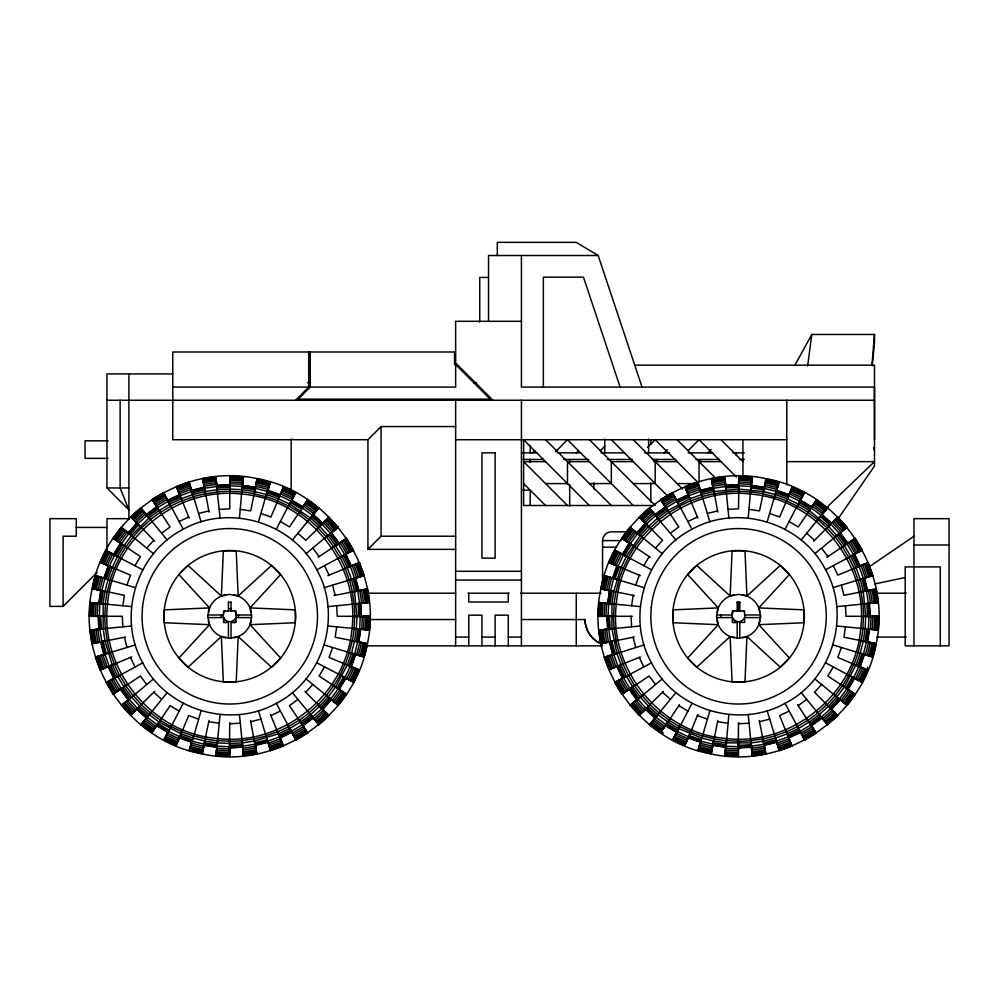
<?xml version="1.0" encoding="UTF-8"?>
<svg xmlns="http://www.w3.org/2000/svg" width="999" height="999" viewBox="0 0 999 999"><rect width="100%" height="100%" fill="white"/><g stroke="black" fill="none" stroke-linecap="round" stroke-linejoin="round"><path stroke-width="1.5" d="M874.487 439.722L874.487 387.088L521.428 387.088L521.428 255.519M794.767 365.497L811.812 334.465L874.487 334.465L874.487 343.231L872.227 365.921M254.945 489.747L242.42 487.887L242.645 485.626L255.382 487.524L257.155 478.646C183.928 462.312 105.057 515.009 92.12 588.911C75.787 662.137 128.484 741.021 202.385 753.945C275.612 770.279 354.483 717.582 367.42 643.681C383.753 570.454 331.056 491.583 257.155 478.646L250.737 510.914L240.297 509.365M713.361 742.844L725.886 744.705L725.661 746.965L712.911 745.067L711.151 753.945C784.377 770.279 863.248 717.582 876.185 643.681C892.519 570.454 839.809 491.583 765.908 478.646C692.682 462.312 613.811 515.009 600.874 588.911C584.54 662.137 637.25 741.021 711.151 753.945L717.806 720.479M725.911 746.003L725.936 744.567M749.063 509.365L759.49 510.914L766.27 479.033L763.698 489.747L751.173 487.887L751.398 485.626L764.148 487.524L764.035 488.399M146.703 684.465L140.422 675.998L113.074 694.268L106.631 682.592L107.405 682.18L113.986 693.156L113.262 693.643M316.795 569.78C342.732 615.709 323.376 679.545 276.286 703.321C230.357 729.258 166.521 709.902 142.745 662.812C116.808 616.883 136.164 553.046 183.254 529.27C229.183 503.334 293.019 522.689 316.795 569.78L353.546 550.137L346.466 538.324L318.094 557.28M655.469 684.465L649.188 675.998L621.84 694.268L614.76 682.454L651.498 662.812C625.561 616.883 644.929 553.046 692.007 529.27C737.949 503.334 801.772 522.689 825.561 569.78C851.498 615.709 832.13 679.545 785.052 703.321C739.11 729.258 675.287 709.902 651.498 662.812M825.561 569.78L862.299 550.137L855.219 538.324L826.847 557.28M113.074 694.268L122.49 687.974L130.032 698.151L121.791 705.469L153.484 678.895M306.056 553.696L337.749 527.122L330.632 533.616L338.211 543.843L346.466 538.324M621.84 694.268L630.094 688.748L637.674 698.975L637.037 699.587L629.358 689.235L630.057 688.698M847.002 543.893L847.701 543.356L840.022 533.004L839.385 533.616L846.965 543.843L855.219 538.324M221.378 596.041L223.326 550.824L236.214 550.824L238.162 596.041L229.77 594.368L221.378 596.041L188.037 565.446L178.921 574.562L209.515 607.904L207.842 616.296L209.515 624.687L178.921 658.029L188.037 667.157L221.378 636.55L229.77 638.224L238.162 636.55L271.503 667.157L280.619 658.029L250.025 624.687L251.698 616.296L250.025 607.904L280.619 574.562L271.503 565.446L238.162 596.041M238.162 636.55L236.214 681.768L229.77 682.08L223.326 681.768L221.378 636.55M730.132 596.041L732.08 550.824L744.979 550.824L746.915 596.041L738.523 594.368L730.132 596.041L696.79 565.446L687.674 574.562L718.269 607.904L716.595 616.296L718.269 624.687L687.674 658.029L696.79 667.157L730.132 636.55L738.523 638.224L746.915 636.55L780.269 667.157L789.385 658.029L758.79 624.687L760.464 616.296L758.79 607.904L789.385 574.562L780.269 565.446L746.915 596.041M746.915 636.55L744.979 681.768L738.523 682.08L732.08 681.768L730.132 636.55M220.092 714.497L216.009 755.968L216.87 747.264L204.096 745.366L202.035 753.558L209.041 720.479M239.448 518.094L243.069 476.898L242.67 485.339L255.444 487.225L257.155 478.646M728.858 714.497L725.237 755.706L725.636 747.264L712.861 745.366L711.151 753.945M748.201 518.094L751.822 476.898L751.423 485.339L764.198 487.225L765.908 478.646M122.84 626.823L122.315 616.296L89.423 616.296L90.097 602.534L131.568 606.618M93.257 603.246L92.645 615.896L91.246 615.896L91.871 603.109L103.172 603.833C104.945 587.3 109.815 571.153 117.545 556.431M95.367 615.946L95.991 603.471L94.181 603.296L93.556 615.946L104.67 616.296L105.282 628.558M99.912 603.771L99.313 616.033L97.19 616.033L97.802 603.558L107.542 604.258C112.462 538.786 176.636 486.113 241.808 494.068C307.28 498.988 359.952 563.161 351.998 628.334C347.078 693.806 282.904 746.478 217.732 738.536C152.26 733.603 99.588 669.43 107.542 604.258M103.184 603.933L103.172 628.771L91.945 630.269L93.831 642.931L95.192 642.657L93.344 630.132M105.444 604.158L104.845 616.196L106.943 616.296M216.009 755.968L217.12 744.705L204.595 742.844L202.385 753.945M220.092 518.094L215.622 476.973L217.058 486.501L229.77 485.876L229.77 475.949L229.77 508.841L219.243 509.365M216.721 752.809L229.37 753.433L229.37 754.819L216.583 754.195L217.295 742.894L204.957 741.058M230.17 479.17L242.819 479.782L242.957 478.396L230.17 477.772L229.77 489.085L217.295 489.697L215.647 477.16L202.897 479.045L203.072 479.907L215.734 478.034M217.245 746.153L229.508 746.753L229.508 748.875L217.033 748.263L217.732 738.536M229.77 493.469L230.032 483.716L242.507 484.34L242.295 486.438L230.032 485.839M229.67 741.221L217.632 740.621L217.407 742.881L229.67 743.481L229.77 739.123M241.808 494.068L241.908 491.97L229.87 491.371M229.42 750.699L216.945 750.087L216.771 751.885L229.42 752.509L229.77 741.395L242.033 740.783L243.469 751.822L255.994 749.962L255.644 748.176L243.294 750.012M242.595 482.517L230.12 481.905L230.12 480.082L242.769 480.706L242.033 491.808L254.171 493.606M229.77 722.527L229.345 756.33L229.77 745.329L242.42 744.705L243.531 755.968L239.448 714.497M242.42 487.887L243.531 476.623M354.096 628.433L354.695 616.395L356.955 616.395L356.356 628.658L351.998 628.334M360.227 616.558L359.628 628.821L361.738 629.033L362.35 616.558L352.597 616.296M363.549 629.12L364.173 616.645L365.984 616.645L365.359 629.295L354.258 628.558L352.46 640.696M366.895 616.695L366.283 629.345L367.669 629.482L368.294 616.695L356.98 616.296L354.533 591.583M327.972 625.973L369.443 630.057L370.117 616.296L337.225 616.296L336.7 605.769M632.305 616.296L598.176 616.296L598.863 602.534L640.322 606.618M600.187 603.096L599.55 615.871L598.676 615.871L599.313 603.009L611.937 603.833L613.761 591.483L621.003 567.619M604.133 615.946L604.745 603.471L602.934 603.296L602.31 615.946L613.436 616.296L614.035 628.558L603.009 629.994L604.87 642.519L606.643 642.17L604.82 629.82M608.678 603.771L608.066 616.033L605.956 616.033L606.568 603.558L616.296 604.258C621.216 538.786 685.389 486.113 750.574 494.068C816.046 498.988 868.705 563.161 860.763 628.334C855.843 693.806 791.67 746.478 726.485 738.536C661.013 733.603 608.354 669.43 616.296 604.258M724.774 755.968L725.886 744.705M725.711 750.087L738.174 750.699L738.174 752.509L725.524 751.885L726.273 740.783L714.123 738.985M738.885 481.905L751.348 482.517L751.523 480.706L738.885 480.082L738.523 491.196L726.273 491.808M750.998 742.894L726.161 742.881L726.485 738.536M738.523 493.469L738.636 489.11L763.348 491.533M738.261 746.753L725.998 746.153L725.798 748.263L738.261 748.875L738.523 739.123M750.574 494.068L751.26 484.34L738.798 483.716L738.798 485.839L751.048 486.438M738.136 753.433L725.486 752.809L725.349 754.195L738.136 754.819L738.523 743.506M750.998 489.697L751.71 478.396L738.923 477.772L738.923 479.17L751.573 479.782M738.461 746.715L738.523 747.589L751.398 746.965L751.248 746.091L738.523 746.715L738.099 756.33L738.523 722.527M751.31 486.501L752.284 476.623M865.122 628.658L865.721 616.395L863.448 616.395L862.861 628.433L860.763 628.334M868.993 616.558L868.381 628.821L870.491 629.033L871.103 616.558L861.35 616.296M872.314 629.12L872.926 616.645L874.737 616.645L874.125 629.295L863.024 628.558L861.225 640.696M877.509 616.72L876.872 629.495L877.746 629.582L878.383 616.72L865.733 616.296L863.298 591.583M836.737 625.973L878.196 630.057L878.87 616.296L845.978 616.296L845.466 605.769M229.77 756.643L229.77 747.889L242.67 747.264L243.531 755.968M142.745 569.78L106.069 550.661L113.711 554.258L120.355 543.181L113.074 538.324L121.279 527.26L153.484 553.696M306.056 678.895L338.261 705.331L346.466 694.268L339.185 689.41L345.829 678.333L353.471 681.93L316.795 662.812M650.199 557.28L621.84 538.324L630.044 527.26L662.25 553.696M831.58 709.352L837.774 715.534L831.58 709.352L840.259 699.775L847.015 705.331L855.219 694.268L827.871 675.998L833.291 666.945M154.658 541.183L131.056 516.97L138.536 525.062L130.032 534.44L121.279 527.26M338.261 705.331L330.582 699.038M647.29 525.062L638.786 534.44L630.044 527.26M847.015 705.331L838.273 698.151L829.769 707.529M871.915 365.422L874.487 334.465M725.237 755.519L725.324 754.645L738.111 755.269L738.111 756.143L725.237 755.706M255.382 487.524L255.282 488.399L242.62 486.513M712.911 745.067L713.024 744.193L725.674 746.078M807.629 366.034L811.812 334.465M99.987 603.446L101.861 590.859L100.999 590.684L99.101 603.421L101.361 603.646L103.222 591.121L92.507 588.561L124.376 595.329L122.84 605.769M105.282 604.033L107.08 591.895L96.241 589.373L99.313 577.097L101.061 577.622L98.027 589.735M336.7 626.823L335.164 637.262L367.42 643.681L364.073 657.042L324.2 644.942M356.368 628.771L354.533 641.108L366.858 643.993M356.318 641.47L358.179 628.945L369.443 630.057M357.679 641.745L359.553 629.145L360.439 629.17L358.541 641.907L367.42 643.681M607.867 603.421L609.752 590.684L610.626 590.784L608.741 603.446L598.863 602.534M614.035 604.033L615.834 591.895L605.007 589.373L608.079 577.097L609.815 577.622L606.78 589.735M631.593 605.769L633.141 595.329M845.466 626.823L843.918 637.262L876.185 643.681L872.839 657.042L832.966 644.942M865.122 628.771L863.298 641.108L875.611 643.993L872.477 656.493L871.64 656.231L874.749 643.818M865.072 641.47L866.932 628.945L878.196 630.057M866.445 641.745L868.306 629.145L869.192 629.17L867.307 641.907L876.185 643.681M203.209 748.039L202.847 749.824L190.572 746.753L191.096 745.004L203.209 748.039L205.369 738.985L217.507 740.783M205.806 736.763L204.857 741.021L192.944 738.036M255.482 488.399L255.894 486.326L268.007 489.36L267.382 491.383L255.482 488.399L253.734 495.829M257.292 480.069L257.467 479.22L269.967 482.342L269.705 483.179L257.292 480.069L254.583 491.533L242.245 489.697M711.001 752.522L710.838 753.383L698.338 750.249L698.588 749.412L711.001 752.522L713.711 741.058L726.061 742.894M712.824 744.193L712.412 746.278L700.299 743.244L700.911 741.221L712.824 744.193L714.572 736.763M762.487 495.829L763.448 491.57L775.349 494.555M765.097 484.552L765.446 482.767L777.734 485.851L777.21 487.587L765.097 484.552L762.936 493.606L750.786 491.808M189.023 750.599L192.32 739.772L180.394 735.501L175.787 745.504L179.408 737.874L191.571 742.232L189.535 750.424L201.124 710.726M260.964 513.474L270.891 517.02L283.753 487.087L279.146 497.09L267.22 492.832L267.882 490.659L280.02 494.992L279.745 495.829M709.889 710.726L698.289 750.424L700.324 742.232L688.174 737.874L684.54 745.504L689.148 735.501L701.073 739.772L700.411 741.945L688.286 737.599L688.561 736.763M787.911 497.09L775.986 492.832L778.77 482.167L767.17 521.865M131.631 656.942L100.1 670.004L95.467 657.042L135.34 644.942M324.2 587.649L364.073 575.561L359.44 562.587L327.909 575.649M832.966 587.649L872.839 575.561L868.193 562.587L860.114 565.933L854.582 554.258L862.299 550.137M100.1 670.004L109.278 666.208L114.723 677.709L113.973 678.184L108.466 666.545L109.253 666.146M353.546 550.137L343.556 555.469L348.976 566.92L359.44 562.587M833.291 565.646L837.799 575.174L868.193 562.587M258.416 521.865L270.005 482.167L267.969 490.372L280.132 494.717L283.479 486.638M779.27 481.993L776.735 490.372L788.885 494.717L792.519 487.087L779.645 517.02L769.717 513.474M92.12 588.911L95.467 575.561L135.34 587.649M96.653 576.361L93.544 588.773L92.695 588.598L95.817 576.098L110.202 580.132L107.268 591.82L109.303 592.332M104.858 578.683L101.873 590.584L99.8 590.172L102.822 578.059L112.238 580.644M189.835 749.412L202.248 752.522L202.073 753.383L189.573 750.249L192.844 738.024L181.094 733.828L159.091 722.065M192.158 741.221L204.058 744.193L203.646 746.278L191.533 743.244L194.118 733.828M265.422 498.763L266.596 494.555L254.683 491.57M268.444 487.587L256.331 484.552L256.693 482.767L268.968 485.851L266.084 496.59L277.647 500.724L282.218 490.584L293.669 496.003L288.736 505.969L299.263 512.287L303.646 506.206L313.674 513.648L312.325 515.284L302.472 507.967M267.22 492.832L270.517 481.993M351.511 653.121L354.495 641.208L352.272 640.771L349.338 652.459L347.302 651.947M357.667 642.007L354.682 653.92L356.718 654.532L359.74 642.419L350.237 640.259M358.479 654.969L361.513 642.856L363.299 643.219L360.227 655.494L349.475 652.609L345.342 664.173L355.482 668.743L350.062 680.194L348.464 679.345L353.796 668.056M365.996 643.818L362.887 656.231L363.723 656.493M634.34 595.566L600.874 588.911L604.22 575.561L644.093 587.649M605.419 576.361L602.31 588.773L601.448 588.598L604.582 576.098L616.795 579.37M613.611 578.683L610.626 590.584L608.553 590.172L611.588 578.059L620.991 580.644M618.955 580.132L616.033 591.82L618.069 592.332M697.789 750.599L701.073 739.772M699.849 745.004L711.962 748.039L711.613 749.824L699.325 746.753L702.222 736.001L690.659 731.867L686.076 742.007L674.625 736.588L675.486 734.989L686.775 740.334M678.658 728.521L701.598 738.024L702.871 733.828M774.188 498.763L776.76 489.36L764.647 486.326L764.235 488.399L776.148 491.383M778.471 483.179L766.058 480.069L766.221 479.22L778.721 482.342L775.461 494.567L787.212 498.763L792.432 487.25L804.083 492.757L803.671 493.531L792.095 488.061M858.104 652.459L861.026 640.771L863.261 641.208L860.276 653.121L856.068 651.947M866.433 642.007L863.448 653.92L865.471 654.532L868.506 642.419L858.99 640.259M867.244 654.969L870.279 642.856L872.052 643.219L868.98 655.494L858.241 652.609L854.108 664.173M140.01 510.614L140.734 507.804L167.17 540.009M292.37 692.582L318.806 724.787L329.008 715.534L304.882 691.408M675.923 540.009L649.362 508.316L655.044 514.572L665.421 506.88L660.551 499.6L678.833 526.948L670.366 533.229M801.136 692.582L827.559 724.787L837.774 715.534M130.532 517.057L140.734 507.804L146.291 514.572L156.656 506.88L152.323 499.625L170.067 526.948L161.601 533.229M318.806 724.787L311.626 716.033L301.448 723.576M655.469 548.126L662.549 540.309L639.285 517.057L649.5 507.804M827.559 724.787L820.379 716.033L810.214 723.576L815.971 732.966L797.539 704.62M191.658 741.945L179.52 737.599L179.795 736.763L191.845 741.083M788.498 495.829L792.232 486.638M95.467 575.561L104.133 578.184L108.466 566.046L100.562 562.312L130.494 575.174L126.948 585.102M104.133 578.184L104.982 578.371L109.278 566.383M110.564 566.92L106.294 578.846L104.982 578.371M110.065 579.982L114.198 568.419M332.592 647.489L329.046 657.417L359.44 670.004L353.546 682.454M347.302 664.972L351.498 653.221M364.073 657.042L353.246 653.746L348.976 665.671L359.44 670.004M354.558 654.22L350.262 666.208L351.074 666.545L355.407 654.407L353.246 653.746M604.22 575.561L612.887 578.184L617.232 566.046L618.069 566.321M612.887 578.184L613.748 578.371L618.031 566.383M618.818 579.982L622.951 568.419L612.824 563.848L618.231 552.397L619.83 553.259L614.497 564.535M635.701 585.102L639.26 575.174M841.358 647.489L837.799 657.417L867.744 670.279L858.99 666.271L863.311 654.22L864.172 654.407L859.827 666.545M860.264 653.221L856.056 664.972L867.569 670.204L862.299 682.454L825.561 662.812M857.729 665.671L862 653.746L872.839 657.042M193.456 736.001L181.893 731.867L177.322 742.007L165.871 736.588L170.804 726.623L160.277 720.304L153.796 729.357L143.631 721.815L144.78 720.416L154.808 727.846M181.006 733.766L182.767 729.769M179.52 737.599L188.649 715.571L198.576 719.118M689.76 733.766L691.52 729.769M688.286 737.599L697.876 714.435M788.698 495.866L789.51 493.918L800.786 499.25L799.799 501.123L788.698 495.866L785.526 502.822M827.484 508.366L828.72 505.506L874.487 461.65L786.775 461.65M183.254 703.321L164.136 739.997L167.732 732.354L156.656 725.711L151.611 732.492L158.092 723.576L168.943 730.082L167.882 732.092L156.831 725.461L157.255 724.7M301.448 509.015L290.597 502.509L291.658 500.499L302.709 507.13L302.285 507.892M692.007 703.321L672.901 739.997L677.709 730.082L666.845 723.576M800.062 501.311L800.424 500.499L811.475 507.13L811.038 507.892L800.062 501.311L799.35 502.509L810.214 509.015L816.683 500.099L798.226 526.948L789.185 521.528M125.587 637.025L92.12 643.681L90.097 630.057L131.568 625.973M327.972 606.618L369.443 602.534L367.42 588.911L333.953 595.566M634.34 637.025L600.874 643.681L598.863 630.057L640.322 625.973M836.737 606.618L878.196 602.534L876.185 588.911L843.918 595.329L841.358 585.102M92.12 643.681L103.222 641.47L106.294 653.746L95.467 657.042M357.692 590.921L358.541 590.684L355.407 578.184L354.595 578.508L357.679 590.859L367.42 588.911M600.874 643.681L610.614 641.745L613.711 654.095L604.645 657.354L644.093 644.942M872.839 575.561L862 578.846L865.072 591.121L876.185 588.911M276.286 529.27L295.404 492.594L291.808 500.237L302.884 506.88L307.742 499.6L289.473 526.948L280.419 521.528M672.364 740.072L676.498 732.354L665.421 725.711L660.376 732.492L663.448 732.879M785.052 529.27L804.158 492.594L800.561 500.237L811.638 506.88L816.508 499.6M100.1 562.587L105.994 550.137M101.536 562.724L107.005 551.161L106.231 550.736L100.724 562.387L114.398 568.394L119.555 557.504L121.453 558.391M111.076 553.259L105.744 564.535L104.058 563.848L109.478 552.397L119.443 557.33L125.762 546.803M109.341 566.133L114.585 555.032L112.725 554.033L107.392 565.322L116.296 569.293M163.611 740.072L168.943 730.082M171.865 724.612L170.979 726.51L181.868 731.668M276.773 502.822L277.672 500.924L288.561 506.081L289.635 504.07L278.534 498.826M287.675 507.979L288.561 506.081M290.597 502.509L295.929 492.519M347.24 665.059L335.539 686.975M344.955 677.559L350.199 666.47L352.147 667.27L346.815 678.558L338.087 674.2M352.535 681.443L358.004 669.867L358.816 670.204L353.309 681.855L339.985 675.087L345.142 664.198L343.244 663.299M640.384 575.649L608.866 562.587L614.76 550.137L651.498 569.78M615.771 551.161L610.289 562.724L609.49 562.387L614.997 550.736L626.336 556.331L640.147 535.689L643.581 538.374M623.351 555.032L618.106 566.133L616.146 565.322L621.49 554.033L630.207 558.391M621.066 567.532L626.311 556.431M628.309 557.504L623.151 568.394L625.049 569.293M673.388 739.06L684.952 744.53L684.627 745.341L672.976 739.834L678.558 728.483L667.856 722.065L661.238 731.256L650.961 723.626L651.847 722.552L662.012 730.094M677.26 731.48L688.361 736.725L687.549 738.673L676.261 733.341L680.631 724.612M796.428 507.979L798.401 504.07L787.299 498.826M801.573 497.602L790.284 492.27L790.983 490.584L802.434 496.003L797.502 505.969L808.029 512.287L814.497 503.234L824.674 510.776L823.513 512.187L813.486 504.745M799.35 502.509L804.694 492.519M850.748 676.161L848.75 675.087L853.895 664.198L855.993 665.059L844.305 686.975M858.953 666.47L853.708 677.559L855.569 678.558L860.913 667.27L852.01 663.299M857.229 679.345L862.562 668.056L864.235 668.743L858.828 680.194L848.85 675.262L842.544 685.801L851.585 692.27L844.043 702.434L842.644 701.286L850.074 691.258M866.757 669.867L861.288 681.443L862.062 681.855M176.061 745.966L179.408 737.874M684.814 745.966L688.174 737.874M151.798 499.6L163.611 492.519L183.254 529.27M276.286 703.321L295.929 740.072L307.742 732.991L289.473 705.644L297.939 699.362M660.551 499.6L672.364 492.519L692.007 529.27M785.052 703.321L804.694 740.072L816.508 732.991M189.123 518.156L176.573 486.75L180.394 497.09L168.943 502.509L163.611 492.519M295.929 740.072L290.597 730.082L279.146 735.501M689.148 497.09L677.709 502.509L672.364 492.519M804.694 740.072L799.35 730.082L787.911 735.501L791.72 745.841L779.645 715.571L789.185 711.063M676.985 731.28L666.071 724.737L665.584 725.461L676.635 732.092M121.366 543.781L120.604 543.356L113.973 554.408L115.984 555.469L122.49 544.617M114.785 554.757L121.329 543.843L113.074 538.324M117.582 556.331L124.001 545.616L114.81 539.01L122.44 528.721L123.514 529.607L115.971 539.785M135.002 565.646L140.422 556.593L120.604 543.356M324.538 666.945L319.118 675.998L338.936 689.235L345.567 678.184L353.471 681.93M340.097 675.262L333.778 685.801L342.832 692.27L335.289 702.434L333.878 701.286L341.321 691.258M338.211 688.748L344.755 677.834L345.567 678.184M614.76 550.137L622.739 554.408L629.358 543.356L621.84 538.324M622.739 554.408L623.538 554.757L630.094 543.843L629.358 543.356M631.243 544.617L624.737 555.469L623.538 554.757M628.209 557.33L634.515 546.803M643.768 565.646L649.188 556.593M862.299 682.454L852.322 677.122L845.816 687.974L855.219 694.268M846.965 688.748L853.521 677.834L854.32 678.184L847.701 689.235L846.927 688.811M156.831 725.461L170.067 705.644L179.121 711.063M298.014 514.173L307.742 499.6M665.834 724.625L664.66 726.385L654.632 718.943L655.968 717.307L665.834 724.625L670.292 718.418M679.507 704.62L660.551 732.991L649.5 724.787L675.923 692.582M838.161 518.706L874.487 466.034L874.487 365.159L634.727 365.159M138.536 707.529L147.914 716.033L146.478 717.794L136.925 709.14L130.444 715.009L154.658 691.408M297.939 533.229L305.756 540.309L329.096 517.582L321.004 525.062L311.626 516.558L313.062 514.797L322.615 523.451L322.04 524.125M663.411 691.408L639.21 715.009L647.29 707.529L656.68 716.033L655.232 717.794L645.691 709.14L646.266 708.466M829.769 525.062L820.379 516.558L821.827 514.797L831.368 523.451L830.793 524.125M89.423 616.296L100.749 616.296L101.361 628.945L90.097 630.057M360.189 616.371L361.064 616.296L360.439 603.421L359.565 603.583L360.189 616.296L370.117 616.296M598.176 616.296L609.502 616.296L610.127 628.945L598.863 630.057M868.943 616.371L878.87 616.296M167.17 692.582L141.259 724.812L146.291 718.019L136.713 709.352L130.532 715.534M313.249 514.572L318.806 507.804L313.249 514.572L322.827 523.239L329.008 517.057M649.5 724.787L655.044 718.019L645.479 709.352L639.285 715.534M125.662 531.306L118.219 541.333L116.708 540.322L124.251 530.157L133.067 536.938L141.309 527.847L133.704 519.73L143.082 511.226L144.231 512.624L134.99 521.016M121.441 543.593L128.759 533.741L127.123 532.392L119.68 542.42L127.647 548.064M133.142 537.125L125.961 546.803L124.076 545.541L131.381 535.689L134.828 538.374M140.734 724.787L149.063 714.635L139.823 706.243L130.582 714.884L121.928 705.344L122.602 704.782L131.206 714.273M147.215 717.307L157.068 724.625L155.894 726.385L145.866 718.943L150.412 712.999L141.309 704.757M159.016 721.99L149.163 714.685L151.848 711.238M161.526 718.418L160.277 720.104L150.599 712.924M307.692 521.353L308.941 519.667L299.263 512.487M314.76 512.187L304.732 504.745L305.744 503.234L315.909 510.776L309.128 519.592L318.231 527.847L326.336 520.229L334.84 529.607L333.441 530.769L325.05 521.515M311.626 516.558L318.806 507.804M326.398 695.466L333.579 685.789L331.893 684.54M306.631 732.08L295.654 738.661L296.066 739.435L307.118 732.816L300.449 722.065C314.185 712.712 326.136 700.811 335.464 687.05M330.781 698.85L338.099 688.998L339.86 690.172L332.417 700.199L324.712 694.218M336.026 702.984L343.569 692.819L344.73 693.593L337.1 703.87L328.109 697.002M623.214 538.736L630.831 528.459L630.157 527.897L622.477 538.249L634.715 546.803L641.895 537.125M634.415 531.306L626.972 541.333L625.474 540.322L633.016 530.157L641.833 536.938L650.074 527.847L640.859 518.056L650.337 509.465L657.829 517.957L667.856 510.526L661.176 499.787L672.227 493.156L672.652 493.931L661.663 500.511M630.207 543.593L637.512 533.741L635.876 532.392L628.446 542.42L636.4 548.064M650.024 724.812L656.68 716.033M653.546 720.416L663.573 727.846L662.562 729.357L652.384 721.815L659.165 712.999L650.074 704.757L641.957 712.362L633.453 702.984L634.865 701.835L643.244 711.076M660.614 711.238L659.365 712.924L669.043 720.104L667.782 721.99L657.916 714.685M806.767 514.173L808.016 512.487L817.694 519.667L826.098 508.966L815.821 501.336L815.047 502.497L825.211 510.039M816.445 521.353L822.427 513.648L812.399 506.206L811.225 507.967L821.091 515.284M660.376 732.492L666.071 724.737M821.265 515.484L827.559 507.804L801.136 540.009M835.164 695.466L842.344 685.789L840.659 684.54M836.912 696.902L844.23 687.05M839.547 698.85L846.852 688.998L848.613 690.172L841.183 700.199L833.478 694.218M846.228 704.133L853.845 693.855L854.582 694.342L846.902 704.695L836.862 697.002L828.483 706.243L836.2 714.535L826.722 723.126L817.894 712.999L808.029 720.304L813.91 729.745L803.046 736.263L802.197 734.652L812.899 728.234M151.798 732.991L156.656 725.711M176.061 486.638L189.023 481.993L201.124 521.865M258.416 710.726L270.517 750.599L283.479 745.966L270.417 714.435M697.876 518.156L684.814 486.638L697.789 481.993L709.889 521.865M767.17 710.726L779.27 750.599L792.232 745.966M209.041 512.112L202.872 478.871L204.595 489.747L192.32 492.832L189.023 481.993M270.517 750.599L267.22 739.772L254.945 742.844M717.806 512.112L711.625 478.871L713.361 489.747L701.073 492.832L697.789 481.993M779.27 750.599L776.385 741.096M292.37 540.009L313.062 514.797M224.862 610.864L224.213 611.638A6.581 6.581 0 0 0 223.489 613.199M732.966 611.638L733.616 610.864M136.925 709.14L137.5 708.466L146.978 717.07M137.6 524.025L136.925 523.451L128.272 533.004L128.996 533.503L137.55 524.075M131.431 535.589L149.001 518.044M146.703 548.126L153.784 540.309M305.756 692.282L312.837 684.465M318.231 704.757L326.473 695.654M321.004 707.529L329.508 698.151L331.268 699.587L322.615 709.14L329.008 715.534M321.99 708.516L330.544 699.088M646.353 524.025L645.691 523.451L637.037 533.004L637.762 533.503L646.303 524.075L639.285 517.057M640.197 535.589L648.576 526.348M821.59 684.465L814.51 692.282L831.368 709.14L840.022 699.587L814.809 678.895M826.985 704.757L835.226 695.654M837.249 715.621L830.756 708.516L839.297 699.088M63.112 606.381L63.112 536.213L76.261 536.213L76.261 518.668L49.95 518.668L49.95 606.381L63.112 606.381L97.103 572.39M295.554 400.249L308.716 387.088L308.716 351.998M455.644 351.998L172.752 351.998L172.752 439.722L367.919 439.722L381.081 426.561L455.644 426.561M137.338 708.353L135.839 709.852L127.46 700.599L129.096 699.263L137.338 708.353L142.919 703.146M455.644 549.363L367.919 549.363L381.081 536.213L381.081 426.561M532.392 452.872L534.59 450.686M555.419 451.785L567.482 439.722L633.266 505.506M576.248 452.872L578.446 450.686M600.374 450.686L604.757 446.303M647.527 447.39L655.194 439.722L697.964 482.48M657.392 459.453L655.194 461.65L655.194 483.578L633.266 483.578M663.973 452.872L667.257 449.587M688.086 450.686L699.05 439.722L736.338 476.998M701.248 459.453L699.05 461.65L699.05 482.117M707.829 452.872L711.113 449.587M813.648 541.183L837.774 517.057L847.015 527.26L814.809 553.696M830.968 524.238L832.454 522.739L840.846 531.992L839.21 533.329L830.968 524.238L825.374 529.445M835.776 519.617L836.762 518.631L845.354 528.109L844.28 528.995L835.776 519.617L828.483 526.348L809.277 510.601M128.908 698.975L128.272 699.587L120.604 689.235L121.291 688.698L128.908 698.975L130.032 698.151M600.874 588.911L611.987 591.121L610.127 603.646L608.741 603.446M338.261 527.26L331.493 532.817L339.185 543.181L346.441 538.848M662.25 678.895L630.556 705.469L636.8 699.775L629.108 689.41L621.853 693.743M847.015 527.26L840.259 532.817L847.951 543.181L855.206 538.848M141.284 509.14L131.793 517.732L131.181 517.107L140.722 508.454L149.063 517.957L159.091 510.526M146.803 515.621L137.712 523.863L136.214 522.365L145.467 513.986L151.848 521.353M150.437 519.792L141.508 527.897L142.919 529.445M126.099 701.835L134.49 711.076L133.204 712.362L124.7 702.984L133.067 695.654L125.762 685.801L116.321 691.683L109.803 680.819L111.413 679.957L117.832 690.671M134.828 694.218L133.267 695.629L141.371 704.557L139.76 706.156L131.518 697.065M316.621 529.445L318.169 528.034L326.273 536.962L328.022 535.526L319.78 526.436M324.712 538.374L332.08 531.992L323.701 522.739L322.202 524.238L330.444 533.329M336.938 527.809L328.334 518.319L328.958 517.707L337.612 527.247L328.109 535.589L335.539 545.616L345.167 539.672L351.748 550.649L350.524 551.298L344.006 540.447M310.539 714.547L309.103 712.799L318.032 704.707L328.359 715.484L318.818 724.138L318.256 723.463L327.747 714.859M321.828 708.728L312.737 716.97L314.073 718.606L323.326 710.227L316.621 703.146M315.309 719.967L324.55 711.575L325.836 712.861L316.458 721.365L309.128 712.999L299.263 720.304M641.845 519.043L651.223 510.539M655.569 515.621L646.465 523.863L644.967 522.365L654.22 513.986L660.614 521.353M650.274 527.897L659.203 519.792L657.767 518.044L648.663 526.286L651.673 529.445M630.044 705.331L638.786 698.151L631.243 687.974M837.774 517.057L830.756 524.075L821.315 515.521M632.779 703.596L641.283 712.986L640.297 713.973L631.705 704.482L640.197 697.002L632.754 686.975L623.126 692.931L616.545 681.942L628.209 675.262L622.951 664.173L612.549 668.094L608.279 656.181L610.027 655.644L614.223 667.407M637.849 699.263L646.091 708.353L644.592 709.852L636.213 700.599L643.581 694.218M651.673 703.146L650.124 704.557L642.032 695.629M833.478 538.374L836.787 535.526L844.305 545.616M842.194 530.769L833.815 521.515L835.102 520.229L843.606 529.607L835.226 536.938L842.544 546.803L853.933 539.672L860.514 550.649L850.723 556.331L856.056 567.619L867.894 563.161L872.239 575.299L871.403 575.549L867.082 563.498M845.816 544.617L838.273 534.44L846.503 527.122M826.785 704.707L817.856 712.799L816.445 711.238M819.292 714.547L828.396 706.305M830.594 708.728L821.49 716.97L822.839 718.606L832.092 710.227L825.374 703.146M825.836 722.052L835.214 713.548M837.849 517.582L831.58 523.239L822.015 514.572L827.559 507.804M711.151 478.646L724.774 476.623L728.858 518.094M748.201 714.497L752.284 755.968L765.908 753.945L759.252 720.479M202.385 478.646L216.009 476.623M727.996 509.365L738.523 508.841L738.96 476.261L738.523 487.275L725.886 487.887L724.774 476.623M752.284 755.968L751.173 744.705L738.523 745.329M338.249 543.893L338.936 543.356L331.268 533.004M140.597 508.316L146.478 514.797L156.831 507.13L157.367 507.817M146.478 514.797L147.09 515.434L157.318 507.854M150.412 519.592L160.277 512.287L154.383 502.847L165.247 496.328L166.109 497.939L155.394 504.358M330.632 533.616L329.508 534.44L337.05 544.617M302.709 725.461L313.062 717.794L312.45 717.157L302.222 724.737L307.742 732.991M661.088 499.625L665.584 507.13L655.232 514.797L656.68 516.558L666.845 509.015M655.844 515.434L666.071 507.854M659.165 519.592L669.03 512.287M838.273 534.44L839.385 533.616M798.226 705.644L806.692 699.362M809.202 722.065L819.23 714.635M810.988 724.737L821.215 717.157L821.827 717.794L811.475 725.461L810.926 724.774M869.093 566.908L913.96 536.213M125.849 685.614L123.963 686.875L117.645 676.348L119.643 675.274L125.849 685.614L127.647 684.54M338.386 544.03L340.147 542.857L346.566 553.571L344.705 554.57L338.386 544.03L331.893 548.064M629.907 688.561L628.146 689.735L621.728 679.02L623.601 678.021L629.907 688.561L636.4 684.54M344.817 554.882L345.567 554.408L351.074 566.046L350.287 566.445L344.817 554.882L343.556 555.469M853.583 554.882L854.32 554.408L859.827 566.046L859.04 566.445L853.583 554.882L852.322 555.469L857.729 566.92M608.866 562.587L619.33 566.92L615.059 578.846L613.748 578.371M353.072 549.9L345.829 554.258L351.348 565.933L359.315 563.099M614.76 682.454L622.477 678.333L616.945 666.658L608.99 669.492L640.384 656.942M163.886 493.931L152.909 500.511L152.422 499.787L163.474 493.156L169.805 504.108L181.094 498.763M168.044 501.361L157.505 507.679L156.331 505.919L167.045 499.5L171.865 507.979M159.191 510.489L169.718 504.17M170.792 506.181L160.452 512.375L161.526 514.173M109.016 681.293L115.534 692.157L114.373 692.931L107.792 681.942L117.582 676.261L112.238 664.972L101.636 668.943L97.328 656.892L98.664 656.48L102.922 668.406M114.835 678.021L121.154 688.561L119.393 689.735L112.974 679.02L121.453 674.2M338.087 558.391L339.897 557.317L333.691 546.977M348.127 552.634L341.708 541.92L343.219 540.909L349.737 551.773L340.097 557.33L345.342 568.419L355.744 564.497L360.015 576.423L358.279 576.947L354.071 565.197M288.748 726.423L299.088 720.217L300.349 722.115L289.822 728.421L287.675 724.612M674.862 497.939L664.16 504.358L663.149 502.847L674.013 496.328L679.557 505.969L690.659 500.724M302.035 724.912L291.496 731.231L292.495 733.091L303.209 726.673L298.014 718.418M666.271 507.679L676.798 501.361L675.799 499.5L665.097 505.919L670.292 514.173M293.431 734.652L304.146 728.234L305.157 729.745L294.293 736.263L288.736 726.623L277.647 731.867M615.234 682.692L624.737 677.122L619.33 665.671L608.99 669.492L604.22 657.042M628.408 675.274L634.602 685.614L632.717 686.875L626.41 676.348L630.207 674.2M840.659 548.064L842.457 546.977L848.651 557.317M846.852 558.391L855.331 553.571L848.913 542.857L847.152 544.03L853.458 554.57M853.546 554.82L861.825 549.9M809.103 722.115L798.576 728.421L797.502 726.423L807.841 720.217L806.767 718.418M800.261 731.231L810.788 724.912L811.962 726.673L801.26 733.091L796.428 724.612M804.407 738.661L815.384 732.08L815.871 732.816L804.819 739.435L798.501 728.483C783.765 736.201 767.632 741.121 751.098 742.869M113.099 693.743L120.355 689.41L128.047 699.775L121.279 705.331M110.564 665.671L115.984 677.122L106.468 682.692L142.745 662.812M167.882 500.499L179.52 494.992L179.92 495.779M168.356 501.248L179.857 495.804M170.804 505.969L181.893 500.724L177.972 490.322L189.897 486.051L190.422 487.787L178.659 491.995M179.121 521.528L188.649 517.02M688.686 495.779L688.286 494.992L676.635 500.499L677.11 501.248L688.623 495.804L684.814 486.638M270.891 715.571L280.419 711.063M687.874 521.528L697.414 517.02M289.735 728.483L278.446 733.828L282.904 745.666L270.766 749.999L270.517 749.163L282.567 744.854M279.683 736.787L291.184 731.343L291.658 732.092L280.02 737.599L283.479 745.966M797.502 726.623L786.4 731.867L790.334 742.282L778.408 746.54L777.884 744.804L789.635 740.596M799.949 731.343L788.436 736.787L788.773 737.599L800.424 732.092M109.141 665.983L107.18 666.783L102.984 655.032L105.007 654.42L109.141 665.983L116.296 663.299M859.152 566.62L861.113 565.809L865.321 577.559L863.298 578.171L859.152 566.62L852.01 569.293M106.294 653.746L104.133 654.407L100.999 641.907L101.848 641.67M862 578.846L864.172 578.184L867.307 590.684L866.458 590.921M344.755 677.834L343.556 677.122L337.05 687.974L346.466 694.268M95.892 657.354L103.834 654.495L100.699 641.97L92.345 643.194M364.073 575.561L355.706 578.096L358.841 590.621L367.195 589.398M604.645 657.354L612.599 654.495L609.465 641.97L601.098 643.194M872.414 575.237L864.46 578.096L867.594 590.621L875.961 589.398M189.023 483.429L176.973 487.737L176.636 486.925L188.774 482.592L192.844 494.567L204.957 491.533M191.646 491.533L180.095 495.666L179.283 493.718L191.034 489.51L194.118 498.763M181.194 498.751L192.745 494.617L193.406 496.79L182.055 500.849L182.767 502.822M101.261 655.644L105.469 667.407L103.796 668.094L99.525 656.181L110.065 652.609L107.08 640.696L96.104 642.519L94.243 629.994L96.054 629.82L97.89 642.17M112.238 651.947L110.265 652.659L114.323 664.01L112.225 664.872L105.007 641.108L103.197 628.87M343.244 569.293L345.217 568.581L349.275 579.932L351.448 579.27L347.315 567.719M347.302 580.644L356.556 577.559L352.36 565.809L350.399 566.62L354.533 578.171M360.876 576.111L356.618 564.185L357.904 563.648L362.212 575.699L351.498 579.37L354.533 591.483L365.709 589.66L367.595 602.322L366.196 602.459L364.348 589.934M363.648 575.237L353.246 578.846L356.318 591.121M686.413 489.448L698.338 485.189L697.939 483.853L685.888 488.161L689.847 498.763L667.956 510.489L669.218 512.375L679.557 506.181L680.631 507.979M699.175 487.787L687.424 491.995L686.725 490.322L698.651 486.051L702.222 496.59L714.123 493.606L712.299 482.629L724.824 480.769L724.999 482.579L712.662 484.415M688.848 495.666L700.411 491.533L699.787 489.51L688.036 493.718L691.52 502.822M702.172 496.79L690.821 500.849L689.947 498.751L701.51 494.617L702.871 498.763M279.445 736.925L267.894 741.058L268.506 743.081L280.257 738.885L276.773 729.769M269.118 744.804L280.881 740.596L281.568 742.282L269.643 746.54L266.084 736.001L254.171 738.985M605.656 657.042L609.977 669.093L609.165 669.43L604.82 657.292L616.795 653.221L611.962 628.87L616.296 628.334M613.761 654.42L617.894 665.983L615.946 666.783L611.738 655.032L620.991 651.947M625.049 663.299L623.076 664.01L619.018 652.659M856.068 580.644L860.214 579.27L856.081 567.719L853.983 568.581L858.041 579.932M867.032 576.947L862.836 565.197L864.51 564.497L868.78 576.423L858.241 579.982L861.225 591.895L872.189 590.072L874.05 602.597L872.239 602.772L870.416 590.421M774.887 735.813L786.238 731.743L785.526 729.769M776.648 741.058L788.211 736.925L789.023 738.885L777.259 743.081L774.188 733.828M778.721 747.402L790.634 743.144L791.171 744.43L779.12 748.738L775.461 738.024M100.225 669.492L108.192 666.658L113.711 678.333L105.994 682.454M860.114 565.933L868.069 563.099M610.601 641.67L609.752 641.907L612.887 654.407M191.658 490.659L204.158 487.524L204.395 488.374L191.983 491.471M193.456 496.59L205.369 493.606L203.546 482.629L216.071 480.769L216.246 482.579L203.896 484.415M198.576 513.474L208.803 510.914M713.149 488.374L712.911 487.524L700.411 490.659L700.736 491.471L713.086 488.386M701.598 494.567L713.711 491.533M707.342 513.474L717.569 510.914M250.737 721.69L260.964 719.118M613.711 654.095L615.059 653.746L611.987 641.47M255.382 745.067L267.882 741.945L267.557 741.121L255.22 744.205L256.668 753.721L250.499 720.479M759.49 721.69L769.717 719.118M762.936 738.985L774.837 736.001M763.698 742.844L775.986 739.772L776.648 741.945L764.148 745.067L765.908 753.945M776.323 741.121L763.973 744.205L764.148 745.067M874.575 583.978L904.869 577.597M105.007 641.008L109.303 640.259M357.779 591.108L359.852 590.696L361.675 603.034L359.578 603.246L357.779 591.108L350.237 592.332M603.958 642.657L602.584 642.931L600.711 630.269L602.097 630.132L603.958 642.657L615.983 640.571L614.223 628.646M610.526 641.495L608.453 641.907L606.618 629.557L608.728 629.345L610.526 641.495L618.069 640.259M608.728 629.008L607.867 629.17L607.23 616.296L608.116 616.233L608.728 629.008L610.127 628.945M867.557 616.296L866.932 603.646L869.192 603.421L869.829 616.296M90.447 630.444L98.801 629.195L98.177 616.296L89.735 615.871M369.443 602.534L360.739 603.396L361.363 616.296L369.805 616.72M599.213 630.444L607.567 629.195L606.93 616.296L598.488 615.871M878.196 602.534L869.492 603.396L870.129 616.296L878.571 616.72M216.721 486.488L204.583 488.286L204.171 486.213L216.508 484.39L217.732 494.068M217.195 489.722L205.057 491.533L205.806 495.829M205.494 493.756L217.42 491.983M724.487 478.034L711.825 479.907L711.663 479.045L724.4 477.16L726.186 491.983L714.26 493.756L714.572 495.829M725.474 486.488L713.336 488.286L712.924 486.213L725.274 484.39L726.485 494.068M713.81 491.533L738.523 489.085M99.962 629.345L101.761 641.495L99.688 641.907L97.865 629.557L107.542 628.334M351.998 604.258L356.343 603.733M363.486 602.772L361.65 590.421L363.436 590.072L365.297 602.597L354.258 604.033L354.87 616.296M358.791 616.296L358.179 603.646L369.093 602.147M858.99 592.332L861.076 592.032L862.836 603.945M860.763 604.258L870.441 603.034L868.606 590.696L866.533 591.108L868.331 603.246M865.122 603.833L876.348 602.322L874.475 589.66L873.101 589.934L874.962 602.459M868.318 603.508L877.846 602.147M254.483 741.058L242.345 742.869L242.12 740.609L254.046 738.835M254.957 744.305L242.819 746.103L243.032 748.201L255.369 746.378L253.734 736.763M256.468 752.684L243.806 754.557L243.893 755.431L256.643 753.546L254.583 741.058L278.346 733.84L277.485 731.743L266.134 735.813L265.422 733.828M243.918 755.619L257.155 753.945M763.723 744.305L751.573 746.103L751.785 748.201L764.135 746.378L762.487 736.763M752.06 750.012L764.397 748.176L764.759 749.962L752.235 751.822L750.786 740.783L738.523 741.395M765.234 752.684L752.572 754.557L752.659 755.431L765.396 753.546L762.799 738.835L750.873 740.609L750.574 738.536M216.895 485.626L229.77 485.002L229.832 485.876M229.77 487.275L217.12 487.887L217.058 486.501M217.507 491.808L229.77 491.196M725.661 485.626L738.523 485.002L738.598 485.876M725.811 486.501L738.523 485.876M358.179 603.646L359.565 603.583M229.77 723.751L240.297 723.239M229.77 743.506L242.245 742.894M242.482 746.091L229.77 746.715L229.77 747.589L242.645 746.965L242.42 744.705M738.523 723.751L749.063 723.239M209.515 607.904L164.298 609.852L163.986 616.296L164.298 622.739L209.515 624.687M250.025 624.687L295.242 622.739L295.554 616.296L295.242 609.852L250.025 607.904M718.269 607.904L673.064 609.852L672.739 616.296L673.064 622.739L718.269 624.687M758.79 624.687L803.995 622.739L804.32 616.296L803.995 609.852L758.79 607.904M227.647 610.814L231.818 610.739M736.4 610.814L740.584 610.739M642.045 387.088L598.176 255.519L488.536 255.519L488.536 321.303M488.536 277.447L479.77 277.447L479.77 322.227M521.428 321.303L455.644 321.303L455.644 362.962L492.919 400.249M310.264 351.998L310.264 387.088L298.202 399.15L490.272 399.15L455.644 364.523L454.545 364.523L454.545 351.998M172.752 373.938L106.968 373.938L106.968 487.962L128.896 509.89L120.13 487.962L120.13 400.249M307.442 382.704L310.564 382.704M473.551 382.704L476.66 382.704M172.752 387.088L455.644 387.088L455.644 364.523M106.968 400.249L874.487 400.249M455.644 439.722L786.775 439.722M108.067 440.821L85.04 440.821L85.04 458.354L108.067 458.354M522.739 452.872L537.262 452.872M557.479 452.872L580.806 452.872M601.023 452.872L624.425 452.872M644.58 452.872L669.455 452.872M688.124 452.872L713.011 452.872M732.904 452.872L744.342 452.872M522.739 459.453L543.481 459.453M563.698 459.453L588.586 459.453M607.255 459.453L632.317 459.453M652.347 459.453L675.686 459.453M695.903 459.453L719.23 459.453M739.747 459.453L744.342 459.453M545.554 461.65L523.626 461.65L567.482 505.506M589.41 461.65L567.482 461.65L567.482 483.578L545.554 483.578M633.266 461.65L611.338 461.65L611.338 483.578L589.41 483.578M653.883 461.65L677.122 461.65M698.401 461.65L721.428 461.65M677.122 483.578L696.128 483.578M106.968 487.962L128.896 487.962M522.889 490.159L530.207 490.159L530.207 505.344M654.27 505.506L523.626 505.506L523.626 439.722L589.41 505.506M128.896 518.668L106.968 518.668L106.968 550.424M76.261 527.435L106.968 527.435M628.371 531.818L611.338 531.818A8.766 8.766 0 0 0 602.572 540.596L602.572 585.489M381.081 536.213L455.644 536.213M602.472 540.596L621.141 540.596M913.96 544.979L949.05 544.979M602.572 547.177L616.495 547.177M455.644 571.291L521.428 571.291M455.644 580.069L521.428 580.069M367.108 593.219L455.644 593.219M467.882 593.219L509.19 593.219M520.604 593.219L601.023 593.219M876.735 593.219L906.243 593.219M228.197 602.26L231.268 602.26M736.962 602.26L740.022 602.26M207.942 614.984L223.589 614.984L223.589 611.038L228.421 611.038L228.421 602.26M251.698 614.984L235.876 614.984L235.876 611.038L231.044 611.038L231.044 602.26M716.708 614.984L732.354 614.984L732.354 611.038L737.175 611.038L737.175 602.26M760.464 614.984L744.63 614.984L744.63 611.038L739.809 611.038L739.809 602.26M207.842 617.607L223.589 617.607L223.589 622.439L228.421 622.439L228.421 638.086M251.573 617.607L235.876 617.607L235.876 622.439L231.044 622.439L231.044 638.099M716.595 617.607L732.354 617.607L732.354 622.439L737.175 622.439L737.175 638.086M760.326 617.607L744.63 617.607L744.63 622.439L739.809 622.439L739.809 638.099M368.956 619.542L455.644 619.542M521.428 619.542L585.027 619.542A26.311 26.311 0 0 0 601.91 644.105M455.644 637.087L468.793 637.087M481.955 637.087L495.117 637.087M508.266 637.087L521.428 637.087M876.922 637.087L906.243 637.087M365.859 645.854L602.572 645.854M599.125 602.996L607.567 603.396L609.465 590.621L601.273 588.561M877.934 629.595L869.492 629.195L867.594 641.97L875.786 644.043M90.097 602.534L98.801 603.396L100.699 590.621L92.507 588.561M369.168 629.595L360.739 629.195L358.841 641.97L367.033 644.043M751.822 476.898L738.96 476.261L738.523 484.702L725.636 485.339L724.375 476.973M738.636 491.371L750.674 491.97M243.069 476.898L230.195 476.261L229.77 484.702L216.87 485.339L215.622 476.973M229.87 489.11L242.133 489.71M615.709 616.296L613.611 616.196L614.198 604.158L611.937 603.933L611.937 628.771M90.372 602.996L99.975 603.508M726.385 740.621L738.423 741.221M216.471 755.706L229.345 756.33M866.433 641.808L867.307 641.907M357.667 641.808L358.541 641.907M751.385 486.513L763.973 488.386M866.932 628.945L868.306 629.145M358.179 628.945L359.553 629.145M717.569 721.69L727.996 723.239M208.803 721.69L219.243 723.239M604.395 576.061L612.599 578.096L616.945 565.933L609.315 562.312M872.664 656.53L864.46 654.495L860.114 666.658L867.744 670.279L867.519 667.182M95.642 576.061L103.834 578.096L108.192 565.933L100.562 562.312M363.898 656.53L355.706 654.495L351.348 666.658L358.978 670.279M766.27 479.033L778.77 482.167M762.999 493.793L774.687 496.728M257.505 479.033L270.005 482.167M254.245 493.793L265.934 496.728M702.359 735.863L714.06 738.798M701.71 738.036L713.611 741.021M698.289 750.424L710.789 753.558M193.606 735.863L205.294 738.798M189.535 750.424L202.035 753.558M108.466 566.046L109.303 566.321M776.648 490.659L788.773 494.992M776.448 491.52L788.436 495.804M774.837 496.59L786.4 500.724M862 653.746L863.311 654.22M267.695 491.52L279.683 495.804M266.696 494.567L278.446 498.763M697.414 715.571L707.342 719.118M688.623 736.787L700.611 741.083M601.985 643.905C591.87 640.471 585.189 630.069 585.027 619.542M614.822 550.661L622.477 554.258L629.108 543.181L622.327 538.136M862.237 681.93L854.582 678.333L847.951 689.41L854.732 694.455M792.519 487.087L804.158 492.594M786.425 500.924L797.327 506.081M846.852 674.2L848.75 675.087M283.753 487.087L295.404 492.594M281.531 492.27L292.807 497.602M679.732 726.51L690.634 731.668M672.889 739.997L684.54 745.504M106.069 550.661L115.984 555.469M166.733 734.989L178.009 740.334M164.136 739.997L175.787 745.504M338.174 688.811L338.936 689.235M598.176 255.519L576.248 242.357L497.302 242.357L497.302 255.519M798.501 504.108L809.202 510.526M852.322 677.122L853.521 677.834M678.833 705.644L687.874 711.063M669.03 720.304L679.557 726.623M291.308 501.311L302.222 507.854M289.735 504.108L310.377 517.907M157.318 724.737L168.232 731.28M738.523 756.643L738.523 747.889L751.423 747.264L752.684 755.619M630.007 527.784L636.8 532.817L645.479 523.239L639.81 516.97M840.259 699.775L847.052 704.807M121.254 527.784L128.047 532.817L136.713 523.239L131.056 516.97M338.286 704.807L331.493 699.775L322.827 709.352L328.484 715.621M307.929 500.099L318.281 507.779M141.259 724.824L151.611 732.492M339.185 689.41L345.966 694.455M113.574 538.136L120.355 543.181M830.693 708.566L831.368 709.14M321.94 708.566L322.615 709.14M817.894 519.592L826.985 527.847M806.692 533.229L814.51 540.309M637.762 533.503L638.786 534.44M662.549 692.282L670.366 699.362M648.576 706.243L657.829 714.635M646.303 708.516L655.744 717.07M312.562 515.521L321.99 524.075M310.477 517.957L319.717 526.348M128.996 533.503L130.032 534.44M153.784 692.282L161.601 699.362M720.991 439.722L742.919 461.65M677.122 439.722L715.509 478.096M633.266 439.722L682.604 489.06M611.338 439.722L667.257 495.641M589.41 439.722L655.194 505.506M545.554 439.722L611.338 505.506M523.626 483.578L545.554 505.506M311.563 715.896L312.562 716.945M734.315 620.204L733.154 618.943A6.581 6.581 0 0 1 733.478 610.938M225.562 620.204L224.388 618.943A6.581 6.581 0 0 1 223.202 614.885M827.696 724.275L822.015 718.019L811.638 725.711L815.971 732.966M318.943 724.275L313.249 718.019L302.884 725.711L307.217 732.966M836.787 535.526L828.533 526.436L826.935 528.034L835.027 536.962M649.362 508.316L655.794 515.484M640.272 697.065L648.513 706.156M630.556 705.469L639.21 715.009M329.096 517.582L337.749 527.122M307.692 711.238L309.103 712.799M665.584 507.13L666.133 507.817M821.59 548.126L827.871 556.593M634.515 685.801L641.833 695.654M326.473 536.938L333.778 546.803M312.837 548.126L319.118 556.593M311.626 716.033L312.45 717.157M147.09 515.434L147.914 516.558L158.092 509.015L152.323 499.625M124.001 686.975L131.431 697.002M743.368 610.689L744.355 612.1M732.704 618.206L733.691 619.617A6.581 6.581 0 0 0 745.104 615.421M234.603 610.689L235.589 612.1A6.581 6.581 0 0 1 224.937 619.617L223.951 618.206M799.325 729.944L800.099 731.156M672.14 492.994L676.498 500.237L688.174 494.717L685.339 486.75M804.919 739.597L800.561 732.354L788.885 737.874L791.72 745.841M163.374 492.994L167.732 500.237L179.408 494.717L176.573 486.75M296.166 739.597L291.808 732.354L280.132 737.874L282.967 745.841M852.771 540.447L859.277 551.298M844.342 545.716L850.649 556.243M617.782 681.293L624.288 692.157M335.577 545.716L341.895 556.243M279.62 736.812L280.02 737.599M848.85 557.33L854.108 568.419M677.11 501.248L677.709 502.509M639.26 657.417L643.768 666.945M621.003 664.972L626.336 676.261M341.958 556.331L347.302 567.619M324.538 565.646L329.046 575.174M290.597 730.082L291.184 731.343M130.494 657.417L135.002 666.945M114.198 664.173L119.443 675.262M697.464 482.417L700.324 490.372L712.861 487.225L711.625 478.871M779.595 750.174L776.735 742.232L764.198 745.366L765.434 753.721M188.711 482.417L191.571 490.372L204.096 487.225L202.872 478.871M270.829 750.174L267.969 742.232L255.444 745.366L256.668 753.721M616.845 653.321L620.978 664.872M620.117 387.088L583.466 277.148L543.356 277.148L543.356 387.088M873.713 447.714L874.487 450.686M863.348 578.508L866.445 590.859M860.264 579.37L863.298 591.483M700.736 491.471L701.073 492.832M633.141 637.262L635.701 647.489M615.834 640.696L618.818 652.609M349.475 579.982L352.46 591.895M332.592 585.102L335.164 595.329M267.22 739.772L267.557 741.121M124.376 637.262L126.948 647.489M101.861 641.745L104.945 654.095M352.31 592.032L354.083 603.945M241.808 738.536L242.12 740.609M105.457 628.646L107.23 640.571M868.331 603.583L868.955 616.296M863.024 604.033L863.623 616.296M751.173 744.705L751.248 746.091M631.081 616.296L631.593 626.823M940.284 645.854L940.284 566.908L905.194 566.908L905.194 645.854L949.05 645.854L949.05 518.668L913.96 518.668L913.96 645.854M786.775 400.249L786.775 484.815M760.464 614.485L760.464 617.994M742.919 439.722L742.919 477.734M738.523 601.997L738.523 610.764M736.338 452.872L736.338 455.507M710.027 449.812L710.027 452.872M650.811 439.722L650.811 444.105M650.811 482.842L650.811 502.06M648.613 439.061L648.613 452.872M604.757 439.061L604.757 452.872M593.793 482.842L593.793 489.085M576.248 593.219L576.248 645.854M569.68 459.453L569.68 462.574M569.68 484.403L569.68 506.243M530.207 445.317L530.207 452.872M530.207 459.453L530.207 462.525M521.428 400.249L521.428 645.854M508.266 593.219L508.266 601.997L468.793 601.997L468.793 593.219M508.266 645.854L508.266 615.159L495.117 615.159L495.117 645.854M481.955 645.854L481.955 615.159L468.793 615.159L468.793 645.854M455.644 400.249L455.644 645.854M367.919 439.722L367.919 549.363M291.171 438.948L291.171 491.57M128.896 373.938L128.896 519.443M735.963 621.353A8.766 8.766 0 0 1 734.14 622.752M721.29 617.419A8.766 8.766 0 0 1 720.991 615.159M238.536 615.159A8.766 8.766 0 0 1 238.249 617.419M235.976 621.353A8.766 8.766 0 0 1 234.153 622.752M225.387 622.752A8.766 8.766 0 0 1 223.564 621.353M221.291 617.419A8.766 8.766 0 0 1 221.004 615.159M760.039 620.579A21.928 21.928 0 0 1 742.806 637.799M734.253 637.799A21.928 21.928 0 0 1 717.02 620.579M717.02 612.012A21.928 21.928 0 0 1 734.253 594.792M742.806 594.792A21.928 21.928 0 0 1 760.039 612.012M251.273 620.579A21.928 21.928 0 0 1 234.053 637.799M225.487 637.799A21.928 21.928 0 0 1 208.267 620.579M208.267 612.012A21.928 21.928 0 0 1 225.487 594.792M234.053 594.792A21.928 21.928 0 0 1 251.273 612.012M229.171 608.603A6.581 6.581 0 0 1 230.894 608.666M216.92 746.078L216.895 746.965L204.158 745.067L204.258 744.193L216.92 746.078M90.547 603.009L89.922 615.871L90.797 615.871L91.421 603.096L90.547 603.009M142.47 607.704L142.058 616.296A87.712 87.712 0 0 0 271.116 693.656A87.712 87.712 0 0 0 278.509 543.356A87.712 87.712 0 0 0 142.47 607.704M368.743 616.72L368.119 629.495L368.993 629.582L369.618 616.72L368.743 616.72M600.636 603.109L599.999 615.896L601.398 615.896L602.022 603.246L600.636 603.109M651.236 607.704L650.811 616.296A87.712 87.712 0 0 0 779.882 693.656A87.712 87.712 0 0 0 787.262 543.356A87.712 87.712 0 0 0 651.236 607.704M875.661 616.695L875.037 629.345L876.423 629.482L877.06 616.695L875.661 616.695M243.057 477.072L242.969 477.947L230.195 477.322L230.195 476.448L243.057 477.072M216.571 754.645L216.483 755.519L229.345 756.143L229.345 755.269L216.571 754.645M751.822 477.072L751.735 477.947L738.948 477.322L738.948 476.448L751.822 477.072M202.622 750.711L202.36 752.085L189.935 748.975L190.347 747.639L202.622 750.711M257.18 480.507L256.918 481.88L269.193 484.952L269.605 483.616L257.18 480.507M711.388 750.711L711.113 752.085L698.701 748.975L699.1 747.639L711.388 750.711M765.946 480.507L765.671 481.88L777.959 484.952L778.358 483.616L765.946 480.507M97.09 576.46L93.981 588.886L95.355 589.148L98.426 576.873L97.09 576.46M364.185 643.443L361.114 655.719L362.45 656.131L365.559 643.706L364.185 643.443M605.856 576.46L602.747 588.886L604.108 589.148L607.192 576.873L605.856 576.46M872.951 643.443L869.867 655.719L871.203 656.131L874.312 643.706L872.951 643.443M176.199 744.53L175.861 745.341L164.211 739.834L164.623 739.06L176.199 744.53M176.923 742.831L176.386 744.13L164.823 738.648L165.472 737.424L176.923 742.831M179.608 736.725L178.796 738.673L167.507 733.341L168.506 731.48L179.608 736.725M280.744 493.918L279.932 495.866L291.034 501.123L292.033 499.25L280.744 493.918M283.154 488.474L282.617 489.76L294.068 495.167L294.717 493.943L283.154 488.474M283.679 487.25L283.341 488.061L294.917 493.531L295.329 492.757L283.679 487.25M685.689 742.831L685.152 744.13L673.576 738.648L674.238 737.424L685.689 742.831M791.907 488.474L791.37 489.76L802.821 495.167L803.483 493.943L791.907 488.474M107.417 551.348L101.948 562.912L103.234 563.448L108.641 552.01L107.417 551.348M356.306 669.143L350.899 680.594L352.123 681.243L357.592 669.68L356.306 669.143M616.171 551.348L610.701 562.912L611.987 563.448L617.407 552.01L616.171 551.348M865.072 669.143L859.652 680.594L860.888 681.243L866.358 669.68L865.072 669.143M152.21 731.618L151.723 732.342L141.371 724.675L141.933 723.988L152.21 731.618M153.247 730.094L152.472 731.256L142.195 723.626L143.082 722.552L153.247 730.094M307.068 501.336L306.293 502.497L316.458 510.039L317.345 508.966L307.068 501.336M307.817 500.249L307.33 500.974L317.607 508.603L318.169 507.929L307.817 500.249M660.976 731.618L660.476 732.342L650.137 724.675L650.686 723.988L660.976 731.618M816.57 500.249L816.083 500.974L826.373 508.603L826.922 507.929L816.57 500.249M121.391 527.897L113.724 538.249L114.448 538.736L122.078 528.459L121.403 527.897M345.092 693.855L337.462 704.133L338.137 704.695L345.816 694.342L345.092 693.855M631.193 528.721L623.576 539.01L624.725 539.785L632.267 529.607L631.193 528.721M852.334 692.819L844.792 702.984L845.866 703.87L853.483 693.593L852.334 692.819M132.517 712.986L131.531 713.973L122.939 704.482L124.013 703.596L132.517 712.986M328.009 518.631L327.023 519.617L335.527 528.995L336.601 528.109L328.009 518.631M639.959 714.273L639.348 714.884L630.694 705.344L631.368 704.782L639.959 714.273M837.711 517.707L837.1 518.319L845.691 527.809L846.365 527.247L837.711 517.707M141.583 509.465L132.105 518.056L133.079 519.043L142.47 510.539L141.583 509.465M326.461 713.548L317.07 722.052L317.957 723.126L327.435 714.535L326.461 713.548M649.487 508.454L639.934 517.107L640.559 517.732L650.037 509.14L649.487 508.454M651.847 511.226L642.457 519.73L643.743 521.016L652.996 512.624L651.847 511.226M833.316 711.575L824.063 719.967L825.211 721.365L834.602 712.861L833.316 711.575M836.5 714.859L827.022 723.463L827.572 724.138L837.125 715.484L836.5 714.859M346.278 538.948L345.554 539.435L352.135 550.412L352.909 549.999L346.291 538.948M622.739 693.156L622.015 693.643L615.384 682.592L616.158 682.18L622.739 693.156M626.585 690.671L625.074 691.683L618.568 680.819L620.167 679.957L626.585 690.671M851.985 540.909L850.474 541.92L856.892 552.634L858.491 551.773L851.985 540.909M855.044 538.948L854.32 539.435L860.901 550.412L861.662 549.999L855.044 538.948M623.476 677.709L622.739 678.184L617.232 666.545L618.019 666.146L623.476 677.709M164.123 494.318L153.147 500.899L153.921 502.06L164.773 495.541L164.123 494.318M672.876 494.318L661.9 500.899L662.674 502.06L673.538 495.541L672.876 494.318M305.619 730.544L294.767 737.05L295.417 738.273L306.393 731.693L305.619 730.544M814.385 730.544L803.521 737.05L804.183 738.273L815.159 731.693L814.385 730.544M101.211 669.093L100.4 669.43L96.066 657.292L96.903 657.042L101.211 669.093M359.141 563.161L358.329 563.498L362.637 575.549L363.474 575.299L359.141 563.161M611.688 668.406L610.401 668.943L606.081 656.892L607.417 656.48L611.688 668.406M866.657 563.648L865.371 564.185L869.642 576.111L870.978 575.699L866.657 563.648M189.173 483.853L177.123 488.161L177.66 489.448L189.585 485.189L189.173 483.853M697.527 482.592L685.401 486.925L685.739 487.737L697.789 483.429L697.527 482.592M281.88 743.144L269.955 747.402L270.367 748.738L282.417 744.43L281.88 743.144M791.32 744.854L779.27 749.163L779.532 749.999L791.658 745.666L791.32 744.854M93.382 642.994L92.52 643.169L90.634 630.419L91.508 630.332L93.382 642.994M367.02 589.422L366.158 589.597L368.032 602.26L368.906 602.172L367.02 589.422M602.147 642.994L601.286 643.169L599.388 630.419L600.262 630.332L602.147 642.994M875.773 589.422L874.912 589.597L876.797 602.26L877.659 602.172L875.773 589.422M99.975 629.008L99.101 629.17L98.476 616.296L99.351 616.233L99.975 629.008M215.796 478.471L203.134 480.357L203.409 481.718L215.934 479.87L215.796 478.471M724.55 478.471L711.9 480.357L712.162 481.718L724.687 479.87L724.55 478.471M256.131 750.873L243.606 752.734L243.744 754.12L256.406 752.235L256.131 750.873M764.897 750.873L752.372 752.734L752.509 754.12L765.159 752.235L764.897 750.873M495.117 452.872L481.955 452.872L481.955 558.141L495.117 558.141L495.117 452.872M705.631 673.276A65.784 65.784 0 0 0 804.32 616.296A65.784 65.784 0 0 0 705.631 559.328A65.784 65.784 0 0 0 705.631 673.276M196.878 673.276A65.784 65.784 0 0 0 295.554 616.296A65.784 65.784 0 0 0 196.878 559.328A65.784 65.784 0 0 0 196.878 673.276"/></g></svg>
